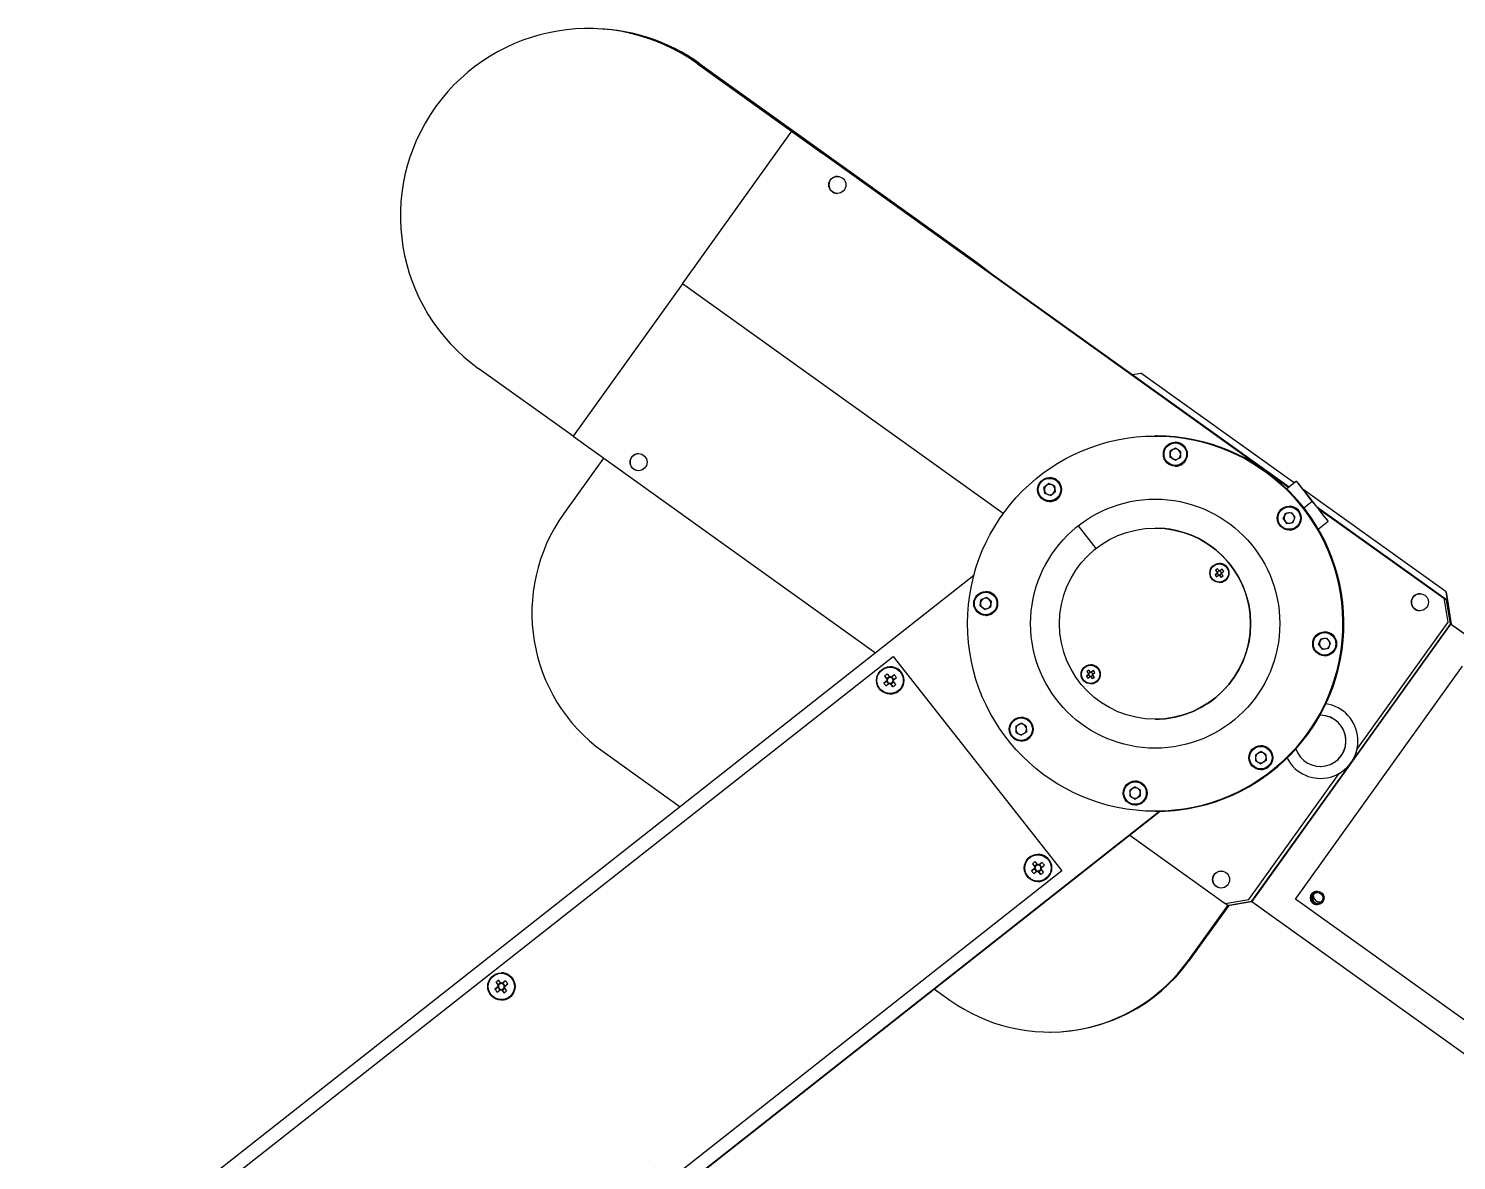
# Model space of a CAD drawing. Header units: millimetres. Extents: x -551930 to 36223, y -1733730 to 8014.
# Drawn here: x -551908.92 to -551861.85, y -1733458.36 to -1733421.04 of the extents above; entities that cross this region are included whole.
import ezdxf

# ---------------------------------------------------------------- set-up
doc = ezdxf.new("R2010")
doc.units = ezdxf.units.MM
doc.layers.get('0').update_dxf_attribs({"lineweight": 35})

msp = doc.modelspace()

# ---------------------------------------------------------------- linework, layer by layer
at = {"color": 7, "linetype": 'Continuous', "lineweight": 25}
for p, q in [((-551890.412, -1733421.04), (-551890.474, -1733421.04)), ((-551890.399, -1733421.04), (-551890.412, -1733421.04)), ((-551886.869, -1733422.198), (-551882.755, -1733425.147)), ((-551886.869, -1733422.198), (-551886.808, -1733422.198)), ((-551886.808, -1733422.198), (-551877.664, -1733428.751)), ((-551886.808, -1733422.198), (-551886.795, -1733422.198)), ((-551886.808, -1733422.198), (-551882.693, -1733425.147)), ((-551886.795, -1733422.198), (-551877.651, -1733428.751)), ((-551887.365, -1733429.455), (-551883.761, -1733424.426)), ((-551883.761, -1733424.426), (-551867.384, -1733436.163)), ((-551883.761, -1733424.426), (-551883.76, -1733424.426)), ((-551883.76, -1733424.426), (-551867.383, -1733436.163)), ((-551882.755, -1733425.147), (-551882.693, -1733425.147)), ((-551867.383, -1733436.163), (-551882.755, -1733425.147)), ((-551882.726, -1733425.147), (-551882.755, -1733425.147)), ((-551882.726, -1733425.147), (-551882.693, -1733425.147)), ((-551882.726, -1733425.147), (-551872.667, -1733432.356)), ((-551882.726, -1733425.147), (-551867.37, -1733436.152)), ((-551882.693, -1733425.147), (-551877.664, -1733428.751)), ((-551877.694, -1733428.751), (-551877.664, -1733428.751)), ((-551877.694, -1733428.751), (-551872.664, -1733432.356)), ((-551877.664, -1733428.751), (-551877.298, -1733429.035)), ((-551877.664, -1733428.751), (-551877.651, -1733428.751)), ((-551887.365, -1733429.455), (-551890.969, -1733434.485)), ((-551876.793, -1733437.032), (-551887.365, -1733429.455)), ((-551890.969, -1733434.485), (-551894.078, -1733432.257)), ((-551872.667, -1733432.356), (-551872.664, -1733432.356)), ((-551872.664, -1733432.356), (-551872.665, -1733432.357)), ((-551872.534, -1733432.452), (-551872.256, -1733432.406)), ((-551867.207, -1733436.024), (-551872.256, -1733432.406)), ((-551872.256, -1733432.406), (-551872.255, -1733432.406)), ((-551867.207, -1733436.024), (-551872.255, -1733432.406)), ((-551890.969, -1733434.485), (-551881.005, -1733441.626)), ((-551871.781, -1733434.474), (-551871.782, -1733434.474)), ((-551871.754, -1733434.474), (-551871.781, -1733434.474)), ((-551871.752, -1733434.474), (-551871.754, -1733434.474)), ((-551871.119, -1733434.682), (-551871.12, -1733434.682)), ((-551889.963, -1733435.206), (-551891.274, -1733437.034)), ((-551871.295, -1733435.171), (-551871.29, -1733434.972)), ((-551871.295, -1733435.171), (-551871.292, -1733435.071)), ((-551871.125, -1733435.275), (-551871.295, -1733435.171)), ((-551871.295, -1733435.171), (-551871.295, -1733435.171)), ((-551871.21, -1733435.223), (-551871.295, -1733435.171)), ((-551871.292, -1733435.071), (-551871.289, -1733434.972)), ((-551871.115, -1733434.877), (-551871.29, -1733434.972)), ((-551871.289, -1733434.972), (-551871.29, -1733434.972)), ((-551871.202, -1733434.924), (-551871.289, -1733434.972)), ((-551871.125, -1733435.275), (-551871.21, -1733435.223)), ((-551871.114, -1733434.877), (-551871.202, -1733434.924)), ((-551871.125, -1733435.275), (-551870.95, -1733435.18)), ((-551870.945, -1733434.981), (-551871.115, -1733434.877)), ((-551870.945, -1733434.981), (-551870.95, -1733435.18)), ((-551888.977, -1733435.567), (-551888.976, -1733435.567)), ((-551871.12, -1733435.47), (-551871.119, -1733435.47)), ((-551875.292, -1733436.045), (-551875.449, -1733436.169)), ((-551875.37, -1733436.107), (-551875.449, -1733436.169)), ((-551875.421, -1733436.366), (-551875.449, -1733436.169)), ((-551875.449, -1733436.169), (-551875.449, -1733436.169)), ((-551875.434, -1733436.268), (-551875.449, -1733436.169)), ((-551875.42, -1733436.366), (-551875.434, -1733436.268)), ((-551875.292, -1733436.046), (-551875.37, -1733436.107)), ((-551875.107, -1733436.119), (-551875.292, -1733436.045)), ((-551875.263, -1733435.849), (-551875.264, -1733435.849)), ((-551875.107, -1733436.119), (-551875.079, -1733436.317)), ((-551867.128, -1733435.961), (-551867.449, -1733436.215)), ((-551862.197, -1733439.615), (-551866.908, -1733436.238)), ((-551862.197, -1733439.615), (-551866.907, -1733436.24)), ((-551875.235, -1733436.44), (-551875.421, -1733436.366)), ((-551875.42, -1733436.366), (-551875.421, -1733436.366)), ((-551875.327, -1733436.403), (-551875.42, -1733436.366)), ((-551875.235, -1733436.44), (-551875.327, -1733436.403)), ((-551875.264, -1733436.637), (-551875.263, -1733436.637)), ((-551875.235, -1733436.44), (-551875.079, -1733436.317)), ((-551867.562, -1733437.208), (-551867.486, -1733437.023)), ((-551867.562, -1733437.208), (-551867.524, -1733437.115)), ((-551867.562, -1733437.208), (-551867.44, -1733437.366)), ((-551867.562, -1733437.208), (-551867.562, -1733437.208)), ((-551867.562, -1733437.208), (-551867.501, -1733437.287)), ((-551867.524, -1733437.115), (-551867.486, -1733437.023)), ((-551867.486, -1733437.023), (-551867.288, -1733436.997)), ((-551867.486, -1733437.023), (-551867.387, -1733437.01)), ((-551867.486, -1733437.023), (-551867.486, -1733437.023)), ((-551867.387, -1733437.01), (-551867.288, -1733436.997)), ((-551867.363, -1733436.787), (-551867.364, -1733436.787)), ((-551867.167, -1733437.155), (-551867.288, -1733436.997)), ((-551867.243, -1733437.339), (-551867.167, -1733437.155)), ((-551866.464, -1733436.802), (-551862.152, -1733439.892)), ((-551866.427, -1733436.849), (-551862.272, -1733439.827)), ((-551862.18, -1733439.892), (-551866.427, -1733436.849)), ((-551866.426, -1733436.849), (-551862.272, -1733439.827)), ((-551871.787, -1733437.512), (-551871.788, -1733437.512)), ((-551867.501, -1733437.287), (-551867.44, -1733437.366)), ((-551867.243, -1733437.339), (-551867.44, -1733437.366)), ((-551867.364, -1733437.575), (-551867.363, -1733437.575)), ((-551866.408, -1733437.543), (-551866.083, -1733437.287)), ((-551877.762, -1733439.072), (-551908.918, -1733463.612)), ((-551869.808, -1733439.049), (-551869.739, -1733438.995)), ((-551869.743, -1733438.998), (-551869.808, -1733439.049)), ((-551869.791, -1733438.901), (-551869.739, -1733438.967)), ((-551869.791, -1733438.901), (-551869.736, -1733438.97)), ((-551869.757, -1733439.115), (-551869.691, -1733439.063)), ((-551869.739, -1733438.995), (-551869.729, -1733438.987)), ((-551869.739, -1733438.995), (-551869.726, -1733439.012)), ((-551869.719, -1733438.957), (-551869.736, -1733438.97)), ((-551869.728, -1733438.98), (-551869.736, -1733438.97)), ((-551869.674, -1733438.915), (-551869.725, -1733438.85)), ((-551869.701, -1733439.043), (-551869.688, -1733439.061)), ((-551869.671, -1733438.919), (-551869.688, -1733438.932)), ((-551869.663, -1733439.063), (-551869.671, -1733439.054)), ((-551869.667, -1733438.676), (-551869.667, -1733438.676)), ((-551869.663, -1733439.063), (-551869.646, -1733439.05)), ((-551869.609, -1733439.132), (-551869.663, -1733439.063)), ((-551869.661, -1733439.067), (-551869.609, -1733439.132)), ((-551869.656, -1733438.929), (-551869.646, -1733438.922)), ((-551869.578, -1733438.867), (-551869.646, -1733438.922)), ((-551869.632, -1733438.939), (-551869.646, -1733438.922)), ((-551869.578, -1733438.867), (-551869.643, -1733438.919)), ((-551869.615, -1733439.025), (-551869.597, -1733439.012)), ((-551869.594, -1733438.987), (-551869.608, -1733438.97)), ((-551869.544, -1733439.081), (-551869.595, -1733439.015)), ((-551869.592, -1733438.984), (-551869.526, -1733438.933)), ((-551869.667, -1733439.306), (-551869.667, -1733439.306)), ((-551877.553, -1733440.077), (-551877.53, -1733439.879)), ((-551877.552, -1733440.077), (-551877.541, -1733439.978)), ((-551877.541, -1733439.978), (-551877.529, -1733439.879)), ((-551877.347, -1733439.8), (-551877.53, -1733439.879)), ((-551877.529, -1733439.879), (-551877.53, -1733439.879)), ((-551877.438, -1733439.84), (-551877.529, -1733439.879)), ((-551877.346, -1733439.8), (-551877.438, -1733439.84)), ((-551877.368, -1733439.604), (-551877.37, -1733439.604)), ((-551877.186, -1733439.919), (-551877.347, -1733439.8)), ((-551877.186, -1733439.919), (-551877.21, -1733440.117)), ((-551862.272, -1733439.827), (-551862.272, -1733439.827)), ((-551862.272, -1733439.827), (-551862.142, -1733440.611)), ((-551862.272, -1733439.827), (-551862.142, -1733440.611)), ((-551862.197, -1733439.615), (-551862.197, -1733439.615)), ((-551862.067, -1733440.4), (-551862.197, -1733439.615)), ((-551862.197, -1733439.615), (-551862.068, -1733440.4)), ((-551862.051, -1733440.677), (-551862.18, -1733439.892)), ((-551862.152, -1733439.892), (-551862.18, -1733439.892)), ((-551862.152, -1733439.892), (-551862.022, -1733440.677)), ((-551877.393, -1733440.196), (-551877.553, -1733440.077)), ((-551877.552, -1733440.077), (-551877.553, -1733440.077)), ((-551877.472, -1733440.137), (-551877.552, -1733440.077)), ((-551877.392, -1733440.196), (-551877.472, -1733440.137)), ((-551877.393, -1733440.196), (-551877.21, -1733440.117)), ((-551877.37, -1733440.392), (-551877.368, -1733440.392)), ((-551862.068, -1733440.4), (-551862.067, -1733440.4)), ((-551862.068, -1733440.4), (-551862.067, -1733440.4)), ((-551862.045, -1733440.677), (-551868.598, -1733449.821)), ((-551866.197, -1733440.932), (-551866.198, -1733440.932)), ((-551865.327, -1733445.249), (-551862.051, -1733440.677)), ((-551862.142, -1733440.611), (-551865.119, -1733444.765)), ((-551862.142, -1733440.611), (-551865.118, -1733444.765)), ((-551862.142, -1733440.611), (-551862.142, -1733440.611)), ((-551862.045, -1733440.677), (-551862.051, -1733440.677)), ((-551862.045, -1733440.677), (-551862.022, -1733440.677)), ((-551822.725, -1733468.857), (-551862.045, -1733440.677)), ((-551862.022, -1733440.677), (-551822.702, -1733468.857)), ((-551866.395, -1733441.354), (-551866.321, -1733441.168)), ((-551866.395, -1733441.354), (-551866.357, -1733441.261)), ((-551866.395, -1733441.354), (-551866.272, -1733441.51)), ((-551866.395, -1733441.354), (-551866.395, -1733441.354)), ((-551866.395, -1733441.354), (-551866.333, -1733441.432)), ((-551866.357, -1733441.261), (-551866.32, -1733441.168)), ((-551866.333, -1733441.432), (-551866.271, -1733441.51)), ((-551866.321, -1733441.168), (-551866.123, -1733441.14)), ((-551866.32, -1733441.168), (-551866.321, -1733441.168)), ((-551866.32, -1733441.168), (-551866.222, -1733441.154)), ((-551866.222, -1733441.154), (-551866.123, -1733441.14)), ((-551866, -1733441.297), (-551866.123, -1733441.14)), ((-551866.074, -1733441.482), (-551866, -1733441.297)), ((-551906.938, -1733462.625), (-551880.425, -1733441.742)), ((-551880.425, -1733441.742), (-551880.425, -1733441.742)), ((-551880.425, -1733441.742), (-551874.856, -1733448.812)), ((-551880.425, -1733441.742), (-551874.856, -1733448.812)), ((-551866.074, -1733441.482), (-551866.272, -1733441.51)), ((-551866.198, -1733441.719), (-551866.197, -1733441.719)), ((-551880.703, -1733442.392), (-551880.626, -1733442.491)), ((-551880.703, -1733442.392), (-551880.633, -1733442.481)), ((-551880.535, -1733442.419), (-551880.612, -1733442.321)), ((-551880.519, -1733442.082), (-551880.519, -1733442.082)), ((-551880.38, -1733442.348), (-551880.479, -1733442.426)), ((-551880.38, -1733442.348), (-551880.468, -1733442.418)), ((-551874.051, -1733442.391), (-551873.981, -1733442.336)), ((-551873.985, -1733442.339), (-551874.051, -1733442.391)), ((-551874.033, -1733442.243), (-551873.981, -1733442.308)), ((-551874.033, -1733442.243), (-551873.978, -1733442.312)), ((-551873.981, -1733442.336), (-551873.971, -1733442.329)), ((-551873.981, -1733442.336), (-551873.968, -1733442.354)), ((-551873.961, -1733442.298), (-551873.978, -1733442.312)), ((-551873.97, -1733442.321), (-551873.978, -1733442.312)), ((-551873.916, -1733442.257), (-551873.968, -1733442.191)), ((-551873.943, -1733442.385), (-551873.93, -1733442.402)), ((-551873.913, -1733442.26), (-551873.93, -1733442.274)), ((-551873.905, -1733442.405), (-551873.913, -1733442.395)), ((-551873.909, -1733442.017), (-551873.909, -1733442.017)), ((-551873.905, -1733442.405), (-551873.888, -1733442.391)), ((-551873.898, -1733442.271), (-551873.888, -1733442.263)), ((-551873.82, -1733442.209), (-551873.888, -1733442.263)), ((-551873.875, -1733442.28), (-551873.888, -1733442.263)), ((-551873.82, -1733442.209), (-551873.885, -1733442.26)), ((-551873.857, -1733442.367), (-551873.839, -1733442.353)), ((-551873.837, -1733442.328), (-551873.85, -1733442.311)), ((-551873.786, -1733442.422), (-551873.837, -1733442.357)), ((-551873.834, -1733442.326), (-551873.768, -1733442.274)), ((-551867.16, -1733449.745), (-551861.655, -1733442.064)), ((-551880.632, -1733442.547), (-551880.731, -1733442.625)), ((-551880.731, -1733442.625), (-551880.642, -1733442.555)), ((-551880.659, -1733442.716), (-551880.561, -1733442.638)), ((-551880.642, -1733442.555), (-551880.615, -1733442.534)), ((-551880.642, -1733442.555), (-551880.571, -1733442.646)), ((-551880.543, -1733442.409), (-551880.633, -1733442.481)), ((-551880.612, -1733442.508), (-551880.633, -1733442.481)), ((-551880.496, -1733442.655), (-551880.518, -1733442.628)), ((-551880.505, -1733442.644), (-551880.427, -1733442.743)), ((-551880.496, -1733442.655), (-551880.406, -1733442.583)), ((-551880.427, -1733442.743), (-551880.496, -1733442.655)), ((-551880.495, -1733442.439), (-551880.468, -1733442.418)), ((-551880.397, -1733442.509), (-551880.468, -1733442.418)), ((-551880.336, -1733442.671), (-551880.414, -1733442.573)), ((-551880.407, -1733442.517), (-551880.309, -1733442.439)), ((-551873.999, -1733442.456), (-551873.934, -1733442.404)), ((-551873.909, -1733442.647), (-551873.909, -1733442.647)), ((-551873.851, -1733442.474), (-551873.905, -1733442.405)), ((-551873.903, -1733442.408), (-551873.851, -1733442.474)), ((-551880.519, -1733442.982), (-551880.519, -1733442.982)), ((-551869.838, -1733443.136), (-551869.839, -1733443.136)), ((-551876.201, -1733443.749), (-551876.202, -1733443.749)), ((-551871.788, -1733443.812), (-551871.787, -1733443.812)), ((-551866.338, -1733443.684), (-551866.339, -1733443.684)), ((-551876.376, -1733444.045), (-551876.205, -1733443.943)), ((-551876.376, -1733444.045), (-551876.29, -1733443.994)), ((-551876.376, -1733444.045), (-551876.374, -1733444.244)), ((-551876.376, -1733444.045), (-551876.376, -1733444.045)), ((-551876.376, -1733444.045), (-551876.374, -1733444.144)), ((-551876.374, -1733444.144), (-551876.373, -1733444.244)), ((-551876.374, -1733444.244), (-551876.2, -1733444.342)), ((-551876.373, -1733444.244), (-551876.374, -1733444.244)), ((-551876.373, -1733444.244), (-551876.286, -1733444.293)), ((-551876.29, -1733443.994), (-551876.204, -1733443.943)), ((-551876.031, -1733444.041), (-551876.205, -1733443.943)), ((-551876.028, -1733444.24), (-551876.2, -1733444.342)), ((-551876.031, -1733444.041), (-551876.028, -1733444.24)), ((-551876.286, -1733444.293), (-551876.2, -1733444.342)), ((-551876.202, -1733444.536), (-551876.201, -1733444.536)), ((-551868.302, -1733444.687), (-551868.303, -1733444.687)), ((-551889.978, -1733444.883), (-551887.445, -1733446.699)), ((-551868.477, -1733444.983), (-551868.305, -1733444.881)), ((-551868.477, -1733444.983), (-551868.474, -1733445.182)), ((-551868.476, -1733444.983), (-551868.477, -1733444.983)), ((-551868.476, -1733444.983), (-551868.39, -1733444.932)), ((-551868.476, -1733444.983), (-551868.475, -1733445.083)), ((-551868.475, -1733445.083), (-551868.474, -1733445.182)), ((-551868.474, -1733445.182), (-551868.301, -1733445.28)), ((-551868.474, -1733445.182), (-551868.474, -1733445.182)), ((-551868.474, -1733445.182), (-551868.387, -1733445.231)), ((-551868.39, -1733444.932), (-551868.305, -1733444.881)), ((-551868.131, -1733444.979), (-551868.305, -1733444.881)), ((-551868.129, -1733445.178), (-551868.301, -1733445.28)), ((-551868.131, -1733444.979), (-551868.129, -1733445.178)), ((-551868.696, -1733449.756), (-551865.719, -1733445.603)), ((-551868.695, -1733449.756), (-551865.719, -1733445.603)), ((-551868.604, -1733449.821), (-551865.327, -1733445.249)), ((-551868.387, -1733445.231), (-551868.3, -1733445.28)), ((-551868.303, -1733445.474), (-551868.302, -1733445.474)), ((-551866.339, -1733445.372), (-551866.338, -1733445.372)), ((-551872.621, -1733446.15), (-551872.449, -1733446.048)), ((-551872.621, -1733446.15), (-551872.618, -1733446.349)), ((-551872.62, -1733446.15), (-551872.621, -1733446.15)), ((-551872.62, -1733446.15), (-551872.534, -1733446.099)), ((-551872.62, -1733446.15), (-551872.619, -1733446.249)), ((-551872.534, -1733446.099), (-551872.449, -1733446.048)), ((-551872.275, -1733446.146), (-551872.449, -1733446.048)), ((-551872.446, -1733445.854), (-551872.447, -1733445.854)), ((-551872.275, -1733446.146), (-551872.273, -1733446.345)), ((-551866.338, -1733445.766), (-551866.333, -1733445.766)), ((-551872.619, -1733446.249), (-551872.618, -1733446.349)), ((-551872.618, -1733446.349), (-551872.445, -1733446.447)), ((-551872.618, -1733446.349), (-551872.618, -1733446.349)), ((-551872.618, -1733446.349), (-551872.531, -1733446.398)), ((-551872.531, -1733446.398), (-551872.444, -1733446.447)), ((-551872.273, -1733446.345), (-551872.445, -1733446.447)), ((-551871.634, -1733446.848), (-551902.793, -1733471.389)), ((-551871.609, -1733446.848), (-551902.767, -1733471.389)), ((-551872.447, -1733446.641), (-551872.446, -1733446.641)), ((-551871.782, -1733446.849), (-551871.781, -1733446.849)), ((-551871.609, -1733446.848), (-551871.634, -1733446.848)), ((-551872.614, -1733447.639), (-551869.481, -1733449.885)), ((-551875.662, -1733448.606), (-551875.74, -1733448.507)), ((-551875.646, -1733448.268), (-551875.647, -1733448.268)), ((-551874.856, -1733448.812), (-551901.37, -1733469.695)), ((-551874.856, -1733448.812), (-551901.369, -1733469.695)), ((-551875.76, -1733448.733), (-551875.858, -1733448.811)), ((-551875.858, -1733448.811), (-551875.769, -1733448.741)), ((-551875.831, -1733448.579), (-551875.753, -1733448.678)), ((-551875.831, -1733448.579), (-551875.76, -1733448.667)), ((-551875.787, -1733448.902), (-551875.688, -1733448.824)), ((-551875.769, -1733448.741), (-551875.742, -1733448.72)), ((-551875.769, -1733448.741), (-551875.698, -1733448.832)), ((-551875.67, -1733448.596), (-551875.76, -1733448.667)), ((-551875.739, -1733448.694), (-551875.76, -1733448.667)), ((-551875.624, -1733448.841), (-551875.645, -1733448.814)), ((-551875.632, -1733448.831), (-551875.554, -1733448.93)), ((-551875.624, -1733448.841), (-551875.533, -1733448.77)), ((-551875.554, -1733448.93), (-551875.624, -1733448.841)), ((-551875.622, -1733448.626), (-551875.595, -1733448.604)), ((-551875.508, -1733448.535), (-551875.606, -1733448.612)), ((-551875.508, -1733448.535), (-551875.595, -1733448.604)), ((-551875.524, -1733448.695), (-551875.595, -1733448.604)), ((-551875.463, -1733448.858), (-551875.541, -1733448.759)), ((-551875.535, -1733448.703), (-551875.436, -1733448.626)), ((-551874.856, -1733448.812), (-551874.856, -1733448.812)), ((-551875.647, -1733449.168), (-551875.646, -1733449.168)), ((-551869.774, -1733449.329), (-551869.774, -1733449.329)), ((-551869.481, -1733449.885), (-551868.696, -1733449.756)), ((-551869.48, -1733449.885), (-551869.481, -1733449.885)), ((-551869.48, -1733449.885), (-551868.695, -1733449.756)), ((-551869.389, -1733449.951), (-551869.48, -1733449.885)), ((-551869.389, -1733449.951), (-551868.604, -1733449.821)), ((-551868.594, -1733449.824), (-551869.36, -1733449.951)), ((-551868.695, -1733449.756), (-551868.696, -1733449.756)), ((-551868.598, -1733449.821), (-551868.604, -1733449.821)), ((-551868.598, -1733449.821), (-551829.604, -1733477.768)), ((-551834.241, -1733473.337), (-551867.16, -1733449.745)), ((-551866.483, -1733449.798), (-551866.483, -1733449.798)), ((-551870.7, -1733451.78), (-551869.389, -1733449.951)), ((-551869.36, -1733449.951), (-551870.671, -1733451.78)), ((-551869.389, -1733449.951), (-551869.36, -1733449.951)), ((-551870.671, -1733451.78), (-551870.7, -1733451.78)), ((-551893.334, -1733452.175), (-551893.334, -1733452.175)), ((-551893.447, -1733452.64), (-551893.546, -1733452.718)), ((-551893.546, -1733452.718), (-551893.457, -1733452.648)), ((-551893.518, -1733452.486), (-551893.441, -1733452.585)), ((-551893.518, -1733452.486), (-551893.448, -1733452.574)), ((-551893.474, -1733452.809), (-551893.375, -1733452.731)), ((-551893.457, -1733452.648), (-551893.43, -1733452.627)), ((-551893.457, -1733452.648), (-551893.385, -1733452.739)), ((-551893.357, -1733452.503), (-551893.448, -1733452.574)), ((-551893.427, -1733452.601), (-551893.448, -1733452.574)), ((-551893.349, -1733452.513), (-551893.427, -1733452.414)), ((-551893.311, -1733452.748), (-551893.332, -1733452.721)), ((-551893.32, -1733452.738), (-551893.242, -1733452.837)), ((-551893.311, -1733452.748), (-551893.22, -1733452.677)), ((-551893.242, -1733452.837), (-551893.311, -1733452.748)), ((-551893.31, -1733452.533), (-551893.283, -1733452.511)), ((-551893.195, -1733452.442), (-551893.294, -1733452.52)), ((-551893.195, -1733452.442), (-551893.283, -1733452.511)), ((-551893.211, -1733452.602), (-551893.283, -1733452.511)), ((-551893.151, -1733452.765), (-551893.229, -1733452.666)), ((-551893.222, -1733452.611), (-551893.123, -1733452.533)), ((-551879.055, -1733452.712), (-551878.548, -1733453.075)), ((-551893.334, -1733453.075), (-551893.334, -1733453.075)), ((-551875.272, -1733454.128), (-551875.243, -1733454.128)), ((-551888.461, -1733458.362), (-551888.461, -1733458.362))]:
    msp.add_line(p, q, dxfattribs=at)
at = {"color": 8, "linetype": 'Continuous', "lineweight": 25}
for p, q in [((-551866.884, -1733436.842), (-551866.608, -1733436.624)), ((-551874.323, -1733437.436), (-551873.737, -1733438.187))]:
    msp.add_line(p, q, dxfattribs=at)
at = {"color": 7, "linetype": 'Continuous', "lineweight": 25, "flags": 128}
for points in [[(-551877.651, -1733428.751), (-551877.258, -1733429.058), (-551877.216, -1733429.094)], [(-551888.813, -1733435.619), (-551888.876, -1733435.612), (-551888.976, -1733435.567)], [(-551871.119, -1733435.47), (-551871.053, -1733435.464), (-551870.931, -1733435.422)], [(-551866.608, -1733436.624), (-551866.495, -1733436.767), (-551866.388, -1733436.903), (-551866.291, -1733437.025), (-551866.209, -1733437.13), (-551866.145, -1733437.21), (-551866.103, -1733437.263), (-551866.084, -1733437.286), (-551866.09, -1733437.278), (-551866.12, -1733437.24), (-551866.172, -1733437.173), (-551866.245, -1733437.08), (-551866.335, -1733436.966), (-551866.437, -1733436.836), (-551866.547, -1733436.696), (-551866.66, -1733436.553), (-551866.77, -1733436.413), (-551866.873, -1733436.283), (-551866.963, -1733436.168), (-551867.036, -1733436.076), (-551867.09, -1733436.009), (-551867.12, -1733435.97), (-551867.127, -1733435.962), (-551867.109, -1733435.986), (-551867.068, -1733436.039), (-551867.005, -1733436.119), (-551866.923, -1733436.223), (-551866.827, -1733436.346), (-551866.72, -1733436.482), (-551866.608, -1733436.624)], [(-551869.667, -1733439.306), (-551869.574, -1733439.292), (-551869.472, -1733439.239)], [(-551877.368, -1733440.392), (-551877.338, -1733440.391), (-551877.212, -1733440.36)], [(-551873.909, -1733442.647), (-551873.816, -1733442.634), (-551873.714, -1733442.58)], [(-551876.008, -1733443.799), (-551876.13, -1733443.755), (-551876.201, -1733443.749)], [(-551868.109, -1733444.737), (-551868.231, -1733444.693), (-551868.302, -1733444.687)], [(-551872.253, -1733445.904), (-551872.375, -1733445.86), (-551872.446, -1733445.854)], [(-551869.61, -1733449.382), (-551869.674, -1733449.374), (-551869.774, -1733449.329)], [(-551866.483, -1733449.798), (-551866.403, -1733449.835), (-551866.352, -1733449.84)]]:
    msp.add_lwpolyline(points, dxfattribs=at)
at = {"color": 7, "linetype": 'Continuous', "lineweight": 25}
for centre, radius in [((-551882.26, -1733426.194), 0.281), ((-551871.782, -1733440.662), 6.187), ((-551871.12, -1733435.076), 0.394), ((-551871.12, -1733435.076), 0.371), ((-551888.813, -1733435.338), 0.281), ((-551875.264, -1733436.243), 0.394), ((-551875.264, -1733436.243), 0.371), ((-551871.782, -1733440.662), 4.106), ((-551867.364, -1733437.181), 0.394), ((-551867.364, -1733437.181), 0.371), ((-551871.788, -1733440.662), 3.15), ((-551869.667, -1733438.991), 0.315), ((-551869.667, -1733438.991), 0.301), ((-551877.37, -1733439.998), 0.394), ((-551877.37, -1733439.998), 0.371), ((-551863.057, -1733439.956), 0.281), ((-551866.198, -1733441.325), 0.394), ((-551866.198, -1733441.325), 0.371), ((-551880.519, -1733442.532), 0.45), ((-551880.52, -1733442.532), 0.434), ((-551873.909, -1733442.332), 0.315), ((-551873.909, -1733442.332), 0.301), ((-551876.202, -1733444.142), 0.394), ((-551876.202, -1733444.142), 0.371), ((-551868.303, -1733445.081), 0.394), ((-551868.303, -1733445.081), 0.371), ((-551872.447, -1733446.247), 0.394), ((-551872.447, -1733446.247), 0.371), ((-551875.647, -1733448.718), 0.45), ((-551875.647, -1733448.718), 0.434), ((-551869.61, -1733449.1), 0.281), ((-551866.441, -1733449.707), 0.225), ((-551866.44, -1733449.707), 0.182), ((-551893.334, -1733452.625), 0.45), ((-551893.334, -1733452.625), 0.434)]:
    msp.add_circle(centre, radius, dxfattribs=at)
for centre, radius, start, end in [((-551890.474, -1733427.227), 6.187, 54.372, 234.3719), ((-551890.412, -1733427.227), 6.187, 54.3718, 90), ((-551890.399, -1733427.227), 6.187, 54.3718, 90), ((-551882.259, -1733426.194), 0.281, 90.0001, 269.9999), ((-551871.781, -1733440.662), 6.188, 270.0001, 89.9999), ((-551871.781, -1733440.662), 6.188, 271.3559, 89.9999), ((-551871.754, -1733440.662), 6.188, 271.3422, 89.9999), ((-551871.752, -1733440.662), 6.188, 271.3177, 89.9999), ((-551871.119, -1733435.076), 0.394, 298.4923, 89.9998), ((-551888.813, -1733435.338), 0.281, 90.0001, 234.3719), ((-551871.119, -1733435.076), 0.173, 118.4924, 178.4923), ((-551871.119, -1733435.076), 0.173, 178.4922, 238.4921), ((-551871.119, -1733435.076), 0.173, 238.4921, 295.2738), ((-551871.119, -1733435.076), 0.173, 61.8609, 118.4923), ((-551871.119, -1733435.076), 0.173, 301.7109, 353.8325), ((-551871.119, -1733435.076), 0.173, 3.152, 55.1233), ((-551875.263, -1733436.243), 0.173, 128.2258, 188.2256), ((-551875.263, -1733436.243), 0.173, 188.2256, 248.2255), ((-551875.263, -1733436.243), 0.173, 71.0637, 128.2257), ((-551875.263, -1733436.243), 0.394, 308.2257, 89.9998), ((-551875.263, -1733436.243), 0.173, 12.8621, 65.3875), ((-551875.263, -1733436.243), 0.173, 311.8914, 3.5891), ((-551875.263, -1733436.243), 0.173, 248.2256, 304.5601), ((-551875.263, -1733436.243), 0.394, 270, 308.2257), ((-551886.702, -1733440.311), 5.625, 144.372, 234.3717), ((-551867.364, -1733437.181), 0.173, 157.6039, 217.6037), ((-551867.364, -1733437.181), 0.173, 97.6039, 157.6039), ((-551867.364, -1733437.181), 0.173, 41.7517, 97.6038), ((-551867.363, -1733437.181), 0.394, 270.0001, 89.9999), ((-551867.364, -1733437.181), 0.173, 342.0851, 33.4556), ((-551871.787, -1733440.662), 3.15, 308.2257, 89.9998), ((-551871.787, -1733440.662), 3.15, 270.0001, 89.9999), ((-551867.364, -1733437.181), 0.173, 217.6037, 275.9089), ((-551867.364, -1733437.181), 0.173, 279.2988, 333.1226), ((-551868.817, -1733438.322), 1.23, 216.2858, 220.1653), ((-551868.997, -1733439.842), 1.231, 126.2876, 130.1638), ((-551869.667, -1733438.991), 0.076, 161.4563, 184.995), ((-551869.667, -1733438.991), 0.0626, 169.9439, 176.5074), ((-551869.667, -1733438.991), 0.0626, 176.5074, 199.7953), ((-551869.667, -1733438.991), 0.0626, 146.656, 169.9439), ((-551869.667, -1733438.991), 0.0625, 199.7953, 236.6558), ((-551869.667, -1733438.991), 0.0625, 109.7955, 146.656), ((-551869.667, -1733438.991), 0.0625, 236.6558, 259.9438), ((-551869.667, -1733438.991), 0.076, 251.4562, 274.995), ((-551869.667, -1733438.991), 0.0625, 86.5074, 109.7954), ((-551869.667, -1733438.991), 0.0625, 259.9438, 266.5074), ((-551869.667, -1733438.991), 0.076, 71.4562, 94.995), ((-551869.667, -1733438.991), 0.0625, 266.5074, 289.7954), ((-551869.667, -1733438.991), 0.315, 308.2257, 89.9999), ((-551869.667, -1733438.991), 0.0625, 79.9438, 86.5074), ((-551869.667, -1733438.991), 0.0625, 56.6558, 79.9438), ((-551869.667, -1733438.991), 0.0625, 289.7955, 326.656), ((-551869.667, -1733438.991), 0.0625, 19.7953, 56.6558), ((-551869.667, -1733438.991), 0.0626, 326.656, 349.9439), ((-551870.342, -1733438.134), 1.239, 306.2998, 310.1517), ((-551869.667, -1733438.991), 0.0626, 356.5074, 19.7953), ((-551869.667, -1733438.991), 0.0626, 349.9439, 356.5074), ((-551869.667, -1733438.991), 0.076, 341.4563, 4.995), ((-551870.525, -1733439.667), 1.24, 36.3012, 40.1499), ((-551877.369, -1733439.998), 0.173, 173.362, 233.3618), ((-551877.369, -1733439.998), 0.173, 113.3621, 173.362), ((-551877.369, -1733439.998), 0.173, 56.9618, 113.362), ((-551877.368, -1733439.998), 0.394, 293.362, 89.9998), ((-551877.369, -1733439.998), 0.173, 296.2964, 348.7171), ((-551877.369, -1733439.998), 0.173, 358.0069, 49.7619), ((-551863.057, -1733439.956), 0.281, 90.0001, 269.9999), ((-551877.369, -1733439.998), 0.173, 233.3619, 290.4277), ((-551866.197, -1733441.325), 0.394, 270.0001, 89.9999), ((-551866.197, -1733441.325), 0.173, 158.1513, 218.1511), ((-551866.197, -1733441.325), 0.173, 98.1513, 158.1514), ((-551866.197, -1733441.325), 0.173, 218.1511, 276.3967), ((-551866.197, -1733441.325), 0.173, 42.2838, 98.1512), ((-551866.197, -1733441.325), 0.173, 279.9058, 333.6614), ((-551866.197, -1733441.325), 0.173, 342.6413, 34.0185), ((-551879.661, -1733443.623), 1.613, 126.1669, 130.2845), ((-551880.519, -1733442.532), 0.45, 308.2257, 89.9998), ((-551881.62, -1733443.398), 1.624, 36.1814, 40.2696), ((-551873.059, -1733441.663), 1.23, 216.2858, 220.1653), ((-551873.239, -1733443.183), 1.231, 126.2876, 130.1638), ((-551873.909, -1733442.332), 0.076, 161.4563, 184.995), ((-551873.909, -1733442.332), 0.0626, 169.9439, 176.5074), ((-551873.909, -1733442.332), 0.0626, 176.5074, 199.7953), ((-551873.909, -1733442.332), 0.0626, 146.656, 169.9439), ((-551873.909, -1733442.332), 0.0625, 199.7953, 236.6558), ((-551873.909, -1733442.332), 0.0625, 109.7955, 146.656), ((-551873.909, -1733442.332), 0.0625, 236.6558, 259.9438), ((-551873.909, -1733442.332), 0.0625, 86.5074, 109.7954), ((-551873.909, -1733442.332), 0.0625, 259.9438, 266.5074), ((-551873.909, -1733442.332), 0.076, 71.4562, 94.995), ((-551873.909, -1733442.332), 0.0625, 266.5074, 289.7954), ((-551873.909, -1733442.332), 0.315, 308.2257, 89.9999), ((-551873.909, -1733442.332), 0.0625, 79.9438, 86.5074), ((-551873.909, -1733442.332), 0.0625, 56.6558, 79.9438), ((-551873.909, -1733442.332), 0.0625, 289.7955, 326.656), ((-551873.909, -1733442.332), 0.0625, 19.7953, 56.6558), ((-551873.909, -1733442.332), 0.0626, 326.656, 349.9439), ((-551873.909, -1733442.332), 0.0626, 356.5074, 19.7953), ((-551873.909, -1733442.332), 0.0626, 349.9439, 356.5074), ((-551873.909, -1733442.332), 0.076, 341.4563, 4.995), ((-551874.767, -1733443.008), 1.24, 36.3012, 40.1499), ((-551879.43, -1733441.674), 1.611, 216.165, 220.2861), ((-551880.52, -1733442.532), 0.114, 158.9126, 187.5387), ((-551880.519, -1733442.532), 0.0957, 165.4668, 180.9845), ((-551880.519, -1733442.532), 0.0957, 180.9845, 255.4666), ((-551880.519, -1733442.532), 0.0957, 90.9846, 165.4668), ((-551880.52, -1733442.532), 0.114, 248.9125, 277.5387), ((-551880.519, -1733442.532), 0.0957, 255.4667, 270.9845), ((-551880.52, -1733442.532), 0.114, 68.9125, 97.5387), ((-551880.519, -1733442.532), 0.0957, 75.4667, 90.9845), ((-551880.519, -1733442.532), 0.0957, 270.9846, 345.4668), ((-551880.519, -1733442.532), 0.0957, 0.9845, 75.4666), ((-551880.519, -1733442.532), 0.0957, 345.4668, 0.9845), ((-551881.385, -1733441.433), 1.623, 306.1799, 310.2716), ((-551880.52, -1733442.532), 0.114, 338.9126, 7.5387), ((-551873.909, -1733442.332), 0.076, 251.4562, 274.995), ((-551874.584, -1733441.475), 1.239, 306.2998, 310.1517), ((-551880.519, -1733442.532), 0.45, 270, 308.2257), ((-551871.787, -1733440.662), 3.15, 270, 308.2257), ((-551866.338, -1733444.528), 1.237, 207.3451, 81.7005), ((-551876.201, -1733444.142), 0.394, 270.0002, 60.6738), ((-551866.339, -1733444.528), 0.844, 197.859, 90.0001), ((-551866.338, -1733444.528), 0.844, 270.0001, 89.9999), ((-551876.202, -1733444.142), 0.173, 120.674, 180.6739), ((-551876.202, -1733444.142), 0.173, 180.6739, 240.6738), ((-551876.202, -1733444.142), 0.173, 63.935, 120.674), ((-551876.202, -1733444.142), 0.173, 5.3343, 57.4126), ((-551876.202, -1733444.142), 0.173, 304.0024, 356.0135), ((-551876.202, -1733444.142), 0.173, 240.6738, 297.3456), ((-551868.302, -1733445.081), 0.394, 270.0002, 60.6738), ((-551868.302, -1733445.081), 0.173, 120.674, 180.6739), ((-551868.302, -1733445.081), 0.173, 180.6739, 240.6738), ((-551868.302, -1733445.081), 0.173, 63.935, 120.674), ((-551868.302, -1733445.081), 0.173, 5.3343, 57.4126), ((-551868.302, -1733445.081), 0.173, 304.0024, 356.0135), ((-551866.333, -1733444.528), 1.238, 324.372, 348.9919), ((-551868.302, -1733445.081), 0.173, 240.6738, 297.3456), ((-551866.333, -1733444.528), 1.237, 299.752, 324.372), ((-551872.446, -1733446.247), 0.173, 120.674, 180.6739), ((-551872.446, -1733446.247), 0.173, 63.935, 120.674), ((-551872.446, -1733446.247), 0.394, 270.0002, 60.6738), ((-551872.446, -1733446.247), 0.173, 5.3343, 57.4126), ((-551872.446, -1733446.247), 0.173, 180.6739, 240.6738), ((-551872.446, -1733446.247), 0.173, 240.6738, 297.3456), ((-551872.446, -1733446.247), 0.173, 304.0024, 356.0135), ((-551874.788, -1733449.809), 1.613, 126.1669, 130.2845), ((-551875.646, -1733448.718), 0.45, 308.2257, 89.9998), ((-551874.557, -1733447.86), 1.611, 216.165, 220.2861), ((-551875.647, -1733448.718), 0.114, 158.9126, 187.5387), ((-551875.646, -1733448.718), 0.0957, 165.4668, 180.9845), ((-551875.646, -1733448.718), 0.0957, 180.9845, 255.4666), ((-551875.646, -1733448.718), 0.0957, 90.9846, 165.4668), ((-551875.647, -1733448.718), 0.114, 248.9125, 277.5387), ((-551875.646, -1733448.718), 0.0957, 255.4667, 270.9845), ((-551875.647, -1733448.718), 0.114, 68.9125, 97.5387), ((-551875.646, -1733448.718), 0.0957, 75.4667, 90.9845), ((-551875.646, -1733448.718), 0.0957, 270.9846, 345.4668), ((-551875.646, -1733448.718), 0.0957, 0.9845, 75.4666), ((-551875.646, -1733448.718), 0.0957, 345.4668, 0.9845), ((-551876.512, -1733447.62), 1.623, 306.1799, 310.2716), ((-551875.647, -1733448.718), 0.114, 338.9126, 7.5387), ((-551876.747, -1733449.585), 1.624, 36.1814, 40.2696), ((-551869.61, -1733449.1), 0.281, 90.0001, 234.3719), ((-551875.646, -1733448.718), 0.45, 270, 308.2257), ((-551866.44, -1733449.707), 0.225, 90.0001, 269.9999), ((-551866.438, -1733449.707), 0.182, 90.0001, 269.9999), ((-551866.419, -1733449.707), 0.182, 93.3668, 266.6332), ((-551866.417, -1733449.707), 0.182, 93.5916, 266.4084), ((-551866.352, -1733449.615), 0.225, 180.7485, 234.3717), ((-551866.352, -1733449.615), 0.225, 180.621, 234.3717), ((-551866.352, -1733449.615), 0.225, 234.3718, 280.094), ((-551875.272, -1733448.503), 5.625, 234.3718, 324.372), ((-551875.243, -1733448.503), 5.625, 270, 324.372), ((-551893.334, -1733452.625), 0.45, 308.2257, 89.9998), ((-551892.245, -1733451.767), 1.611, 216.165, 220.2861), ((-551892.475, -1733453.716), 1.613, 126.1669, 130.2845), ((-551893.335, -1733452.625), 0.114, 158.9126, 187.5387), ((-551893.334, -1733452.625), 0.0957, 165.4668, 180.9845), ((-551893.334, -1733452.625), 0.0957, 180.9845, 255.4666), ((-551893.334, -1733452.625), 0.0957, 90.9846, 165.4668), ((-551893.335, -1733452.625), 0.114, 248.9125, 277.5387), ((-551893.334, -1733452.625), 0.0957, 255.4667, 270.9845), ((-551893.335, -1733452.625), 0.114, 68.9125, 97.5387), ((-551893.334, -1733452.625), 0.0957, 75.4667, 90.9845), ((-551893.334, -1733452.625), 0.0957, 270.9846, 345.4668), ((-551893.334, -1733452.625), 0.0957, 0.9845, 75.4666), ((-551893.334, -1733452.625), 0.0957, 345.4668, 0.9845), ((-551893.335, -1733452.625), 0.114, 338.9126, 7.5387), ((-551894.434, -1733453.492), 1.624, 36.1814, 40.2696), ((-551893.334, -1733452.625), 0.45, 270, 308.2257), ((-551894.2, -1733451.527), 1.623, 306.1799, 310.2716)]:
    msp.add_arc(centre, radius, start, end, dxfattribs=at)
for centre, major_axis, ratio, start_param, end_param in [((-551869.673, -1733438.996), (0.0472, 0.0293), 0.985824, 2.882856, 3.621682), ((-551869.671, -1733438.985), (0.0405, -0.038), 0.986413, 2.62443, 3.363256), ((-551869.662, -1733438.997), (-0.0214, 0.0509), 0.992145, 3.039318, 3.778144), ((-551869.66, -1733438.986), (0.0337, 0.0436), 0.9933, 5.668552, 6.407378), ((-551873.915, -1733442.337), (0.0472, 0.0293), 0.985824, 2.882856, 3.621682), ((-551873.913, -1733442.326), (0.0405, -0.038), 0.986413, 2.62443, 3.363256), ((-551873.904, -1733442.338), (-0.0214, 0.0509), 0.992145, 3.039318, 3.778144), ((-551873.903, -1733442.328), (0.0337, 0.0436), 0.9933, 5.668552, 6.407378)]:
    msp.add_ellipse(centre, major_axis=major_axis, ratio=ratio, start_param=start_param, end_param=end_param, dxfattribs=at)
for points, knots in [([(-551869.729, -1733438.987), (-551869.73, -1733438.988), (-551869.734, -1733438.991), (-551869.739, -1733438.995), (-551869.742, -1733438.997), (-551869.743, -1733438.998)], [0, 0, 0, 0, 0.160618, 0.883257, 1, 1, 1, 1]), ([(-551869.739, -1733438.967), (-551869.739, -1733438.967), (-551869.736, -1733438.971), (-551869.732, -1733438.975), (-551869.729, -1733438.979), (-551869.728, -1733438.98)], [0, 0, 0, 0, 0.1167429, 0.8393822, 1, 1, 1, 1]), ([(-551869.691, -1733439.063), (-551869.691, -1733439.063), (-551869.687, -1733439.06), (-551869.683, -1733439.057), (-551869.678, -1733439.053), (-551869.678, -1733439.053)], [0, 0, 0, 0, 0.116743, 0.839382, 1, 1, 1, 1]), ([(-551869.663, -1733438.929), (-551869.664, -1733438.928), (-551869.667, -1733438.924), (-551869.671, -1733438.919), (-551869.673, -1733438.916), (-551869.674, -1733438.915)], [0, 0, 0, 0, 0.160618, 0.883257, 1, 1, 1, 1]), ([(-551869.671, -1733439.054), (-551869.67, -1733439.054), (-551869.667, -1733439.058), (-551869.664, -1733439.063), (-551869.661, -1733439.066), (-551869.661, -1733439.067)], [0, 0, 0, 0, 0.160618, 0.883257, 1, 1, 1, 1]), ([(-551869.643, -1733438.919), (-551869.644, -1733438.919), (-551869.647, -1733438.922), (-551869.651, -1733438.926), (-551869.655, -1733438.929), (-551869.656, -1733438.929)], [0, 0, 0, 0, 0.1167429, 0.8393822, 1, 1, 1, 1]), ([(-551869.595, -1733439.015), (-551869.596, -1733439.015), (-551869.598, -1733439.011), (-551869.602, -1733439.007), (-551869.605, -1733439.003), (-551869.605, -1733439.002)], [0, 0, 0, 0, 0.1167429, 0.8393822, 1, 1, 1, 1]), ([(-551869.604, -1733438.995), (-551869.604, -1733438.994), (-551869.6, -1733438.991), (-551869.595, -1733438.988), (-551869.592, -1733438.985), (-551869.592, -1733438.984)], [0, 0, 0, 0, 0.160618, 0.883257, 1, 1, 1, 1]), ([(-551873.971, -1733442.329), (-551873.972, -1733442.329), (-551873.976, -1733442.332), (-551873.981, -1733442.336), (-551873.985, -1733442.339), (-551873.985, -1733442.339)], [0, 0, 0, 0, 0.160618, 0.883257, 1, 1, 1, 1]), ([(-551873.981, -1733442.308), (-551873.981, -1733442.309), (-551873.978, -1733442.312), (-551873.974, -1733442.317), (-551873.971, -1733442.321), (-551873.97, -1733442.321)], [0, 0, 0, 0, 0.1167429, 0.8393822, 1, 1, 1, 1]), ([(-551873.934, -1733442.404), (-551873.933, -1733442.404), (-551873.929, -1733442.401), (-551873.925, -1733442.398), (-551873.921, -1733442.395), (-551873.92, -1733442.394)], [0, 0, 0, 0, 0.116743, 0.839382, 1, 1, 1, 1]), ([(-551873.905, -1733442.27), (-551873.906, -1733442.269), (-551873.909, -1733442.265), (-551873.913, -1733442.261), (-551873.916, -1733442.257), (-551873.916, -1733442.257)], [0, 0, 0, 0, 0.160618, 0.883257, 1, 1, 1, 1]), ([(-551873.913, -1733442.395), (-551873.912, -1733442.396), (-551873.909, -1733442.4), (-551873.906, -1733442.404), (-551873.903, -1733442.408), (-551873.903, -1733442.408)], [0, 0, 0, 0, 0.160618, 0.883257, 1, 1, 1, 1]), ([(-551873.885, -1733442.26), (-551873.886, -1733442.261), (-551873.889, -1733442.264), (-551873.893, -1733442.267), (-551873.897, -1733442.27), (-551873.898, -1733442.271)], [0, 0, 0, 0, 0.1167429, 0.8393822, 1, 1, 1, 1]), ([(-551873.837, -1733442.357), (-551873.838, -1733442.356), (-551873.84, -1733442.353), (-551873.844, -1733442.348), (-551873.847, -1733442.344), (-551873.847, -1733442.343)], [0, 0, 0, 0, 0.1167429, 0.8393822, 1, 1, 1, 1]), ([(-551873.846, -1733442.336), (-551873.846, -1733442.336), (-551873.842, -1733442.332), (-551873.838, -1733442.329), (-551873.834, -1733442.326), (-551873.834, -1733442.326)], [0, 0, 0, 0, 0.160618, 0.883257, 1, 1, 1, 1]), ([(-551880.615, -1733442.534), (-551880.615, -1733442.534), (-551880.621, -1733442.538), (-551880.627, -1733442.542), (-551880.632, -1733442.546), (-551880.632, -1733442.547)], [0, 0, 0, 0, 0.069981, 0.886623, 1, 1, 1, 1]), ([(-551880.626, -1733442.491), (-551880.625, -1733442.492), (-551880.621, -1733442.497), (-551880.616, -1733442.502), (-551880.612, -1733442.507), (-551880.612, -1733442.508)], [0, 0, 0, 0, 0.113377, 0.930019, 1, 1, 1, 1]), ([(-551880.561, -1733442.638), (-551880.56, -1733442.637), (-551880.555, -1733442.633), (-551880.549, -1733442.629), (-551880.544, -1733442.625), (-551880.543, -1733442.625)], [0, 0, 0, 0, 0.113377, 0.930019, 1, 1, 1, 1]), ([(-551880.521, -1733442.436), (-551880.521, -1733442.436), (-551880.525, -1733442.431), (-551880.53, -1733442.425), (-551880.534, -1733442.42), (-551880.535, -1733442.419)], [0, 0, 0, 0, 0.069981, 0.886623, 1, 1, 1, 1]), ([(-551880.518, -1733442.628), (-551880.517, -1733442.628), (-551880.513, -1733442.633), (-551880.509, -1733442.639), (-551880.505, -1733442.644), (-551880.505, -1733442.644)], [0, 0, 0, 0, 0.069981, 0.886623, 1, 1, 1, 1]), ([(-551880.479, -1733442.426), (-551880.48, -1733442.426), (-551880.484, -1733442.43), (-551880.49, -1733442.435), (-551880.495, -1733442.439), (-551880.495, -1733442.439)], [0, 0, 0, 0, 0.113377, 0.930019, 1, 1, 1, 1]), ([(-551880.414, -1733442.573), (-551880.414, -1733442.572), (-551880.418, -1733442.567), (-551880.422, -1733442.562), (-551880.426, -1733442.556), (-551880.427, -1733442.556)], [0, 0, 0, 0, 0.113377, 0.930019, 1, 1, 1, 1]), ([(-551880.423, -1733442.53), (-551880.423, -1733442.53), (-551880.418, -1733442.526), (-551880.413, -1733442.521), (-551880.408, -1733442.518), (-551880.407, -1733442.517)], [0, 0, 0, 0, 0.069981, 0.886623, 1, 1, 1, 1]), ([(-551875.742, -1733448.72), (-551875.743, -1733448.72), (-551875.748, -1733448.724), (-551875.754, -1733448.729), (-551875.759, -1733448.733), (-551875.76, -1733448.733)], [0, 0, 0, 0, 0.069981, 0.886623, 1, 1, 1, 1]), ([(-551875.753, -1733448.678), (-551875.753, -1733448.678), (-551875.748, -1733448.683), (-551875.744, -1733448.689), (-551875.739, -1733448.694), (-551875.739, -1733448.694)], [0, 0, 0, 0, 0.113377, 0.930019, 1, 1, 1, 1]), ([(-551875.688, -1733448.824), (-551875.687, -1733448.824), (-551875.682, -1733448.82), (-551875.676, -1733448.815), (-551875.671, -1733448.811), (-551875.671, -1733448.811)], [0, 0, 0, 0, 0.113377, 0.930019, 1, 1, 1, 1]), ([(-551875.648, -1733448.623), (-551875.648, -1733448.622), (-551875.653, -1733448.617), (-551875.657, -1733448.611), (-551875.662, -1733448.606), (-551875.662, -1733448.606)], [0, 0, 0, 0, 0.069981, 0.886623, 1, 1, 1, 1]), ([(-551875.645, -1733448.814), (-551875.645, -1733448.815), (-551875.641, -1733448.82), (-551875.636, -1733448.825), (-551875.633, -1733448.83), (-551875.632, -1733448.831)], [0, 0, 0, 0, 0.069981, 0.886623, 1, 1, 1, 1]), ([(-551875.606, -1733448.612), (-551875.607, -1733448.613), (-551875.612, -1733448.617), (-551875.617, -1733448.621), (-551875.622, -1733448.625), (-551875.622, -1733448.626)], [0, 0, 0, 0, 0.113377, 0.930019, 1, 1, 1, 1]), ([(-551875.541, -1733448.759), (-551875.542, -1733448.759), (-551875.545, -1733448.754), (-551875.55, -1733448.748), (-551875.554, -1733448.743), (-551875.554, -1733448.742)], [0, 0, 0, 0, 0.113377, 0.930019, 1, 1, 1, 1]), ([(-551875.551, -1733448.717), (-551875.55, -1733448.716), (-551875.545, -1733448.712), (-551875.54, -1733448.708), (-551875.535, -1733448.704), (-551875.535, -1733448.703)], [0, 0, 0, 0, 0.069981, 0.886623, 1, 1, 1, 1]), ([(-551893.43, -1733452.627), (-551893.43, -1733452.627), (-551893.435, -1733452.631), (-551893.441, -1733452.636), (-551893.446, -1733452.64), (-551893.447, -1733452.64)], [0, 0, 0, 0, 0.069981, 0.886623, 1, 1, 1, 1]), ([(-551893.441, -1733452.585), (-551893.44, -1733452.585), (-551893.436, -1733452.59), (-551893.431, -1733452.596), (-551893.427, -1733452.601), (-551893.427, -1733452.601)], [0, 0, 0, 0, 0.113377, 0.930019, 1, 1, 1, 1]), ([(-551893.375, -1733452.731), (-551893.375, -1733452.731), (-551893.37, -1733452.727), (-551893.364, -1733452.723), (-551893.358, -1733452.718), (-551893.358, -1733452.718)], [0, 0, 0, 0, 0.113377, 0.930019, 1, 1, 1, 1]), ([(-551893.336, -1733452.53), (-551893.336, -1733452.529), (-551893.34, -1733452.524), (-551893.345, -1733452.519), (-551893.349, -1733452.514), (-551893.349, -1733452.513)], [0, 0, 0, 0, 0.069981, 0.886623, 1, 1, 1, 1]), ([(-551893.332, -1733452.721), (-551893.332, -1733452.722), (-551893.328, -1733452.727), (-551893.324, -1733452.732), (-551893.32, -1733452.737), (-551893.32, -1733452.738)], [0, 0, 0, 0, 0.069981, 0.886623, 1, 1, 1, 1]), ([(-551893.294, -1733452.52), (-551893.294, -1733452.52), (-551893.299, -1733452.524), (-551893.305, -1733452.528), (-551893.31, -1733452.532), (-551893.31, -1733452.533)], [0, 0, 0, 0, 0.113377, 0.930019, 1, 1, 1, 1]), ([(-551893.229, -1733452.666), (-551893.229, -1733452.666), (-551893.233, -1733452.661), (-551893.237, -1733452.655), (-551893.241, -1733452.65), (-551893.241, -1733452.649)], [0, 0, 0, 0, 0.113377, 0.930019, 1, 1, 1, 1]), ([(-551893.238, -1733452.624), (-551893.238, -1733452.623), (-551893.233, -1733452.619), (-551893.227, -1733452.615), (-551893.223, -1733452.611), (-551893.222, -1733452.611)], [0, 0, 0, 0, 0.069981, 0.886623, 1, 1, 1, 1]), ([(-551872.572, -1733453.445), (-551872.519, -1733453.415), (-551872.411, -1733453.356), (-551872.269, -1733453.269), (-551872.148, -1733453.19), (-551872.05, -1733453.124), (-551871.971, -1733453.068), (-551871.912, -1733453.024), (-551871.869, -1733452.992), (-551871.833, -1733452.965), (-551871.805, -1733452.943), (-551871.789, -1733452.932), (-551871.785, -1733452.928), (-551871.786, -1733452.929), (-551871.799, -1733452.939), (-551871.849, -1733452.978), (-551871.935, -1733453.043), (-551872.101, -1733453.162), (-551872.277, -1733453.277), (-551872.455, -1733453.381), (-551872.561, -1733453.44), (-551872.671, -1733453.499), (-551872.782, -1733453.555), (-551872.891, -1733453.607), (-551872.986, -1733453.649), (-551873.065, -1733453.683), (-551873.131, -1733453.711), (-551873.173, -1733453.728), (-551873.192, -1733453.735), (-551873.194, -1733453.736), (-551873.195, -1733453.736)], [0, 0, 0, 0, 0.061989, 0.125874, 0.171276, 0.213236, 0.251988, 0.276053, 0.296937, 0.314848, 0.333317, 0.348487, 0.355383, 0.362171, 0.376532, 0.403489, 0.45343, 0.500475, 0.6284, 0.671262, 0.712513, 0.752327, 0.79857, 0.840492, 0.878661, 0.910744, 0.939368, 0.971297, 0.985752, 1, 1, 1, 1]), ([(-551873.195, -1733453.736), (-551873.194, -1733453.736), (-551873.192, -1733453.735), (-551873.174, -1733453.728), (-551873.147, -1733453.717), (-551873.101, -1733453.698), (-551873.034, -1733453.67), (-551872.921, -1733453.62), (-551872.763, -1733453.546), (-551872.638, -1733453.48), (-551872.572, -1733453.445)], [0, 0, 0, 0, 0.056815, 0.114747, 0.177065, 0.246418, 0.361885, 0.492129, 0.729067, 1, 1, 1, 1])]:
    msp.add_open_spline(points, degree=3, knots=knots, dxfattribs=at)

doc.saveas('drawing.dxf')
